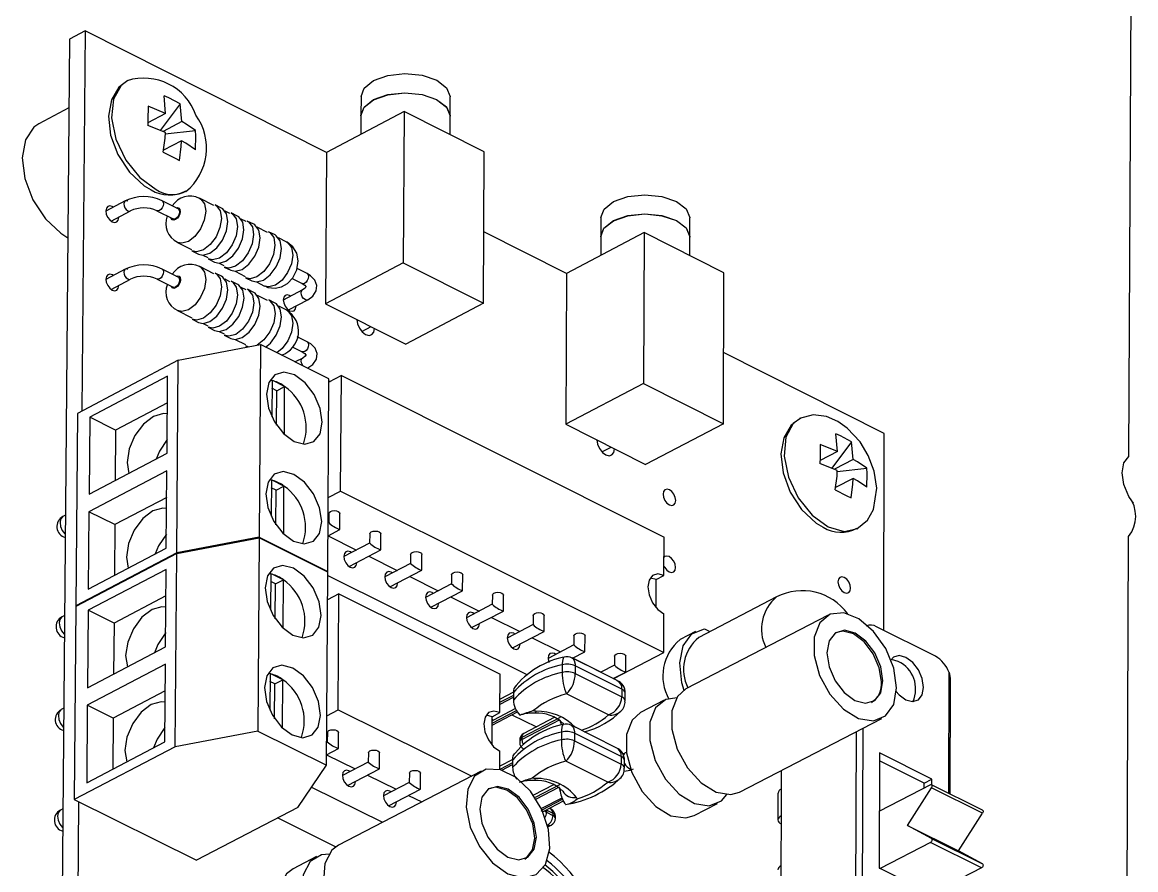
# Model space of a CAD drawing. Extents: x 0 to 155, y 0 to 203.
# Drawn here: x 88.24 to 97.03, y 152.87 to 159.56 of the extents above; entities that cross this region are included whole.
import ezdxf

# ---------------------------------------------------------------- set-up
doc = ezdxf.new("R2010")
doc.units = 0
doc.layers.get('0').update_dxf_attribs({"linetype": 'CONTINUOUS'})

msp = doc.modelspace()

# ---------------------------------------------------------------- linework, layer by layer
at = {"color": 7, "linetype": 'CONTINUOUS'}
for p, q in [((96.9766, 156.1331), (96.9984, 161.0119)), ((88.7397, 159.491), (88.6174, 159.4259)), ((88.7397, 159.491), (88.7145, 156.4913)), ((90.6448, 158.5312), (88.7397, 159.491)), ((88.6174, 159.4259), (88.5393, 150.2662)), ((89.3758, 158.8404), (89.3629, 158.98)), ((90.9178, 158.9746), (90.9169, 158.8238)), ((91.6211, 158.8195), (91.6219, 158.9703)), ((88.6127, 158.8844), (88.3759, 158.7587)), ((89.3758, 158.8404), (89.2352, 158.7659)), ((89.3758, 158.8404), (89.2367, 158.8961)), ((89.4902, 158.9151), (89.3335, 158.7056)), ((89.503, 158.7755), (89.4902, 158.9151)), ((91.2575, 158.855), (90.6448, 158.5312)), ((91.2575, 158.855), (91.2507, 157.6606)), ((91.8899, 158.5357), (91.2575, 158.855)), ((89.503, 158.7755), (89.355, 158.697)), ((90.9169, 158.8223), (90.916, 158.6745)), ((91.6203, 158.6718), (91.6211, 158.818)), ((89.3739, 158.6895), (89.2347, 158.7451)), ((89.3733, 158.6793), (89.6126, 158.7042)), ((89.5011, 158.6245), (89.3592, 158.5494)), ((90.6448, 158.5312), (90.6372, 157.3377)), ((91.884, 157.3422), (91.8899, 158.5357)), ((89.0565, 158.1494), (88.9038, 158.0685)), ((89.4746, 158.0867), (89.3472, 158.1507)), ((89.7555, 158.1138), (89.6439, 158.1699)), ((88.9452, 157.9904), (89.0979, 158.0712)), ((89.3075, 158.0717), (89.4349, 158.0077)), ((89.8168, 158.0929), (89.7659, 158.1185)), ((89.8828, 158.0498), (89.8442, 158.0692)), ((89.944, 158.029), (89.8931, 158.0545)), ((89.0055, 158.0199), (89.0055, 158.0223)), ((90.01, 157.9859), (89.9714, 158.0053)), ((90.0712, 157.9651), (90.0203, 157.9906)), ((92.8097, 158.0189), (92.8091, 157.8685)), ((93.5112, 157.8657), (93.5117, 158.0162)), ((90.1782, 157.9014), (90.0986, 157.9414)), ((90.2393, 157.8806), (90.1885, 157.9061)), ((92.5385, 157.5772), (91.8868, 157.9055)), ((93.1512, 157.899), (92.5385, 157.5772)), ((93.1512, 157.899), (93.1468, 156.7071)), ((93.7798, 157.5817), (93.1512, 157.899)), ((89.4695, 157.8222), (89.5811, 157.7662)), ((90.3307, 157.8248), (90.2668, 157.8569)), ((92.8091, 157.867), (92.8085, 157.719)), ((93.5107, 157.7175), (93.5112, 157.8642)), ((89.5836, 157.7551), (89.6345, 157.7296)), ((89.6698, 157.7217), (89.7084, 157.7023)), ((89.0568, 157.6104), (88.904, 157.5297)), ((89.475, 157.5478), (89.3475, 157.6117)), ((89.756, 157.5751), (89.6443, 157.6311)), ((89.7108, 157.6912), (89.7617, 157.6657)), ((89.7971, 157.6578), (89.8357, 157.6385)), ((89.8381, 157.6274), (89.8889, 157.6019)), ((90.4919, 157.5759), (90.4125, 157.6157)), ((91.2507, 157.6606), (90.6372, 157.3377)), ((91.2507, 157.6606), (91.884, 157.3422)), ((88.9453, 157.4514), (89.0982, 157.5322)), ((89.3079, 157.5326), (89.4354, 157.4687)), ((89.8173, 157.5543), (89.7664, 157.5798)), ((89.8834, 157.5113), (89.8448, 157.5306)), ((89.9243, 157.594), (90.0039, 157.5541)), ((90.0063, 157.543), (90.0571, 157.5175)), ((90.3735, 157.5366), (90.4523, 157.497)), ((92.5385, 157.5772), (92.5333, 156.386)), ((93.7763, 156.3905), (93.7798, 157.5817)), ((89.0057, 157.481), (89.0057, 157.4833)), ((89.9446, 157.4904), (89.8937, 157.516)), ((90.0106, 157.4474), (89.9721, 157.4667)), ((90.0718, 157.4266), (90.0209, 157.4521)), ((90.0925, 157.5096), (90.1564, 157.4776)), ((90.4558, 157.4471), (90.3033, 157.3668)), ((90.453, 157.4967), (90.4523, 157.497)), ((90.4553, 157.4468), (90.4558, 157.4471)), ((90.1789, 157.363), (90.0993, 157.4029)), ((90.2401, 157.3422), (90.1892, 157.3677)), ((90.3444, 157.2887), (90.497, 157.369)), ((89.47, 157.2832), (89.5818, 157.2272)), ((90.3315, 157.2865), (90.2676, 157.3185)), ((90.4045, 157.3181), (90.4045, 157.3203)), ((90.6372, 157.3377), (91.2705, 157.0198)), ((91.884, 157.3422), (91.2705, 157.0198)), ((89.5842, 157.2161), (89.6351, 157.1906)), ((89.6706, 157.1828), (89.7091, 157.1635)), ((89.7115, 157.1524), (89.7625, 157.1268)), ((89.7979, 157.119), (89.8364, 157.0997)), ((89.8388, 157.0886), (89.8897, 157.0631)), ((90.9232, 157.119), (90.9964, 157.1574)), ((89.4746, 156.8917), (90.1235, 157.0161)), ((89.9252, 157.0552), (90.0048, 157.0154)), ((90.0072, 157.0043), (90.0223, 156.9967)), ((90.0272, 156.9977), (90.0072, 157.0043)), ((90.1235, 157.0161), (90.1131, 155.4947)), ((90.6646, 156.7451), (90.1235, 157.0161)), ((90.3745, 156.9981), (90.4534, 156.9586)), ((90.4929, 157.0376), (90.4135, 157.0774)), ((90.4569, 156.9089), (90.3986, 156.8783)), ((90.454, 156.9583), (90.4534, 156.9586)), ((90.4563, 156.9087), (90.4569, 156.9089)), ((95.0452, 156.3143), (93.7779, 156.9527)), ((89.4746, 156.8917), (88.6791, 156.4726)), ((89.4631, 155.3706), (89.4746, 156.8917)), ((90.4958, 156.8296), (90.498, 156.8308)), ((89.3915, 156.7668), (88.7767, 156.443)), ((89.3869, 156.1571), (89.3915, 156.7668)), ((90.2152, 156.7306), (90.2008, 156.7327)), ((90.2152, 156.7306), (90.2133, 156.4461)), ((90.3148, 156.6836), (90.2255, 156.7283)), ((90.655, 155.2245), (90.6646, 156.7451)), ((90.762, 156.7713), (90.6644, 156.72)), ((90.6645, 156.7285), (90.6727, 156.7244)), ((90.7564, 155.8589), (90.762, 156.7713)), ((90.762, 156.7713), (93.3087, 155.4952)), ((90.2532, 156.6512), (90.2148, 156.6704)), ((90.2514, 156.3788), (90.2532, 156.6512)), ((90.2532, 156.6512), (90.3148, 156.6836)), ((90.3123, 156.3062), (90.3148, 156.6836)), ((93.1468, 156.7071), (92.5333, 156.386)), ((93.1468, 156.7071), (93.7763, 156.3905)), ((89.3899, 156.5561), (88.9812, 156.3409)), ((88.6791, 156.4726), (88.6663, 154.9529)), ((88.7767, 156.443), (88.7716, 155.8336)), ((88.9812, 156.3409), (88.7767, 156.443)), ((92.5333, 156.386), (93.1628, 156.0701)), ((93.7763, 156.3905), (93.1628, 156.0701)), ((88.9812, 156.3409), (88.9779, 155.9421)), ((94.6763, 156.1728), (94.6626, 156.3117)), ((95.0427, 154.7594), (95.0452, 156.3143)), ((92.8173, 156.1688), (92.8902, 156.2069)), ((94.6763, 156.1728), (94.5393, 156.2275)), ((94.7877, 156.2479), (94.6315, 156.0402)), ((94.8014, 156.1089), (94.7877, 156.2479)), ((88.7716, 155.8336), (89.3869, 156.1571)), ((94.6763, 156.1728), (94.5387, 156.1011)), ((89.0721, 156.0856), (89.0859, 155.9989)), ((94.6753, 156.0227), (94.5382, 156.0774)), ((94.8014, 156.1089), (94.653, 156.0316)), ((94.6749, 156.0147), (94.9089, 156.0389)), ((89.3858, 156.0198), (88.7705, 155.6964)), ((89.3811, 155.4091), (89.3858, 156.0198)), ((90.2099, 155.9454), (90.1958, 155.9475)), ((90.2099, 155.9454), (90.208, 155.6601)), ((90.3096, 155.8985), (90.2202, 155.9431)), ((94.8004, 155.9588), (94.6617, 155.8866)), ((90.2479, 155.8661), (90.2095, 155.8853)), ((90.2461, 155.5927), (90.2479, 155.8661)), ((90.2479, 155.8661), (90.3096, 155.8985)), ((90.3071, 155.5201), (90.3096, 155.8985)), ((90.6587, 155.8077), (90.7564, 155.8589)), ((90.7564, 155.8589), (93.3055, 154.5852)), ((89.3842, 155.8094), (88.9751, 155.5946)), ((88.7705, 155.6964), (88.7654, 155.0861)), ((88.9751, 155.5946), (88.7705, 155.6964)), ((90.6628, 155.6822), (90.6623, 155.6097)), ((90.7505, 155.5564), (90.7513, 155.6816)), ((88.5853, 155.668), (88.5649, 155.6573)), ((88.9751, 155.5946), (88.9719, 155.1944)), ((90.6623, 155.6099), (90.6574, 155.6073)), ((90.6568, 155.5071), (90.7503, 155.556)), ((90.6568, 155.5057), (90.8809, 155.3939)), ((90.9859, 155.5209), (90.9855, 155.4484)), ((91.0737, 155.3951), (91.0744, 155.5203)), ((96.943, 148.6303), (96.9737, 155.5012)), ((90.1131, 155.4947), (89.4631, 155.3706)), ((89.4631, 155.3661), (90.113, 155.4901)), ((90.113, 155.4901), (90.1025, 153.9637)), ((90.655, 155.2199), (90.113, 155.4901)), ((90.1131, 155.4947), (90.655, 155.2245)), ((90.9855, 155.4486), (90.7819, 155.3421)), ((93.3076, 155.1921), (93.3087, 155.4952)), ((89.4631, 155.3706), (88.6663, 154.9529)), ((89.4631, 155.3661), (88.6663, 154.9483)), ((88.7654, 155.0861), (89.3811, 155.4091)), ((89.0661, 155.3386), (89.0802, 155.2512)), ((89.4515, 153.84), (89.4631, 155.3661)), ((90.8229, 155.2637), (91.0735, 155.3947)), ((90.9786, 155.3451), (91.2037, 155.2328)), ((91.3087, 155.3597), (91.3083, 155.2872)), ((91.3965, 155.2339), (91.3972, 155.3592)), ((89.3798, 155.241), (88.764, 154.9182)), ((89.3751, 154.6293), (89.3798, 155.241)), ((91.3083, 155.2874), (91.1047, 155.181)), ((90.2049, 155.2047), (90.191, 155.2068)), ((90.2049, 155.2047), (90.2029, 154.9185)), ((90.3046, 155.1579), (90.2152, 155.2024)), ((90.2429, 155.1256), (90.3046, 155.1579)), ((90.3021, 154.7784), (90.3046, 155.1579)), ((90.6454, 153.6943), (90.655, 155.2199)), ((90.6527, 155.2211), (90.655, 155.2245)), ((90.6548, 155.1938), (92.2303, 154.4084)), ((91.1457, 155.1027), (91.3963, 155.2336)), ((91.3014, 155.184), (91.5262, 155.0718)), ((91.6312, 155.1987), (91.6308, 155.1262)), ((91.719, 155.073), (91.7196, 155.1982)), ((93.2461, 155.16), (93.2019, 155.1726)), ((93.2453, 154.9385), (93.2461, 155.16)), ((93.2461, 155.16), (93.3076, 155.1921)), ((90.2429, 155.1256), (90.2045, 155.1447)), ((90.2411, 154.8511), (90.2429, 155.1256)), ((91.6308, 155.1265), (91.4273, 155.0202)), ((91.4682, 154.9418), (91.7188, 155.0726)), ((89.3782, 155.0309), (88.9688, 154.8165)), ((90.7433, 155.0488), (90.6536, 155.0019)), ((90.6536, 155.0044), (90.6561, 155.0032)), ((90.7377, 154.133), (90.7433, 155.0488)), ((90.7433, 155.0488), (92.0153, 154.4149)), ((91.6239, 155.0231), (91.8484, 154.9111)), ((91.9534, 155.0378), (91.953, 154.9654)), ((92.0411, 154.9122), (92.0417, 155.0373)), ((94.1962, 155.0234), (93.5816, 154.704)), ((88.6663, 154.9483), (88.6534, 153.4235)), ((88.6663, 154.9529), (88.6708, 154.9506)), ((88.764, 154.9182), (88.7589, 154.3069)), ((88.9688, 154.8165), (88.764, 154.9182)), ((91.953, 154.9656), (91.7495, 154.8595)), ((91.7903, 154.7812), (92.0409, 154.9118)), ((93.3055, 154.5852), (93.3066, 154.8888)), ((88.5786, 154.8763), (88.5582, 154.8656)), ((88.9688, 154.8165), (88.9655, 154.415)), ((91.946, 154.8624), (92.1702, 154.7505)), ((92.2749, 154.805), (92.0715, 154.699)), ((92.2752, 154.8771), (92.2749, 154.8048)), ((92.3629, 154.7515), (92.3635, 154.8767)), ((94.603, 154.8796), (93.4803, 154.2968)), ((92.1122, 154.6207), (92.3627, 154.7512)), ((92.5967, 154.7166), (92.5964, 154.6443)), ((92.6844, 154.591), (92.6849, 154.7162)), ((93.5573, 154.7508), (93.4345, 154.6869)), ((93.6269, 154.7714), (93.67, 154.7499)), ((95.4489, 154.5556), (94.9851, 154.7884)), ((88.7589, 154.3069), (89.3751, 154.6293)), ((92.2678, 154.7018), (92.4917, 154.59)), ((92.5964, 154.6445), (92.3932, 154.5387)), ((89.0599, 154.56), (89.0742, 154.4718)), ((92.9373, 154.3649), (92.5827, 154.5419)), ((92.5866, 154.5399), (92.6842, 154.5907)), ((92.5893, 154.5413), (92.8129, 154.4298)), ((92.9116, 154.3805), (93.3055, 154.5852)), ((92.9179, 154.5562), (92.9176, 154.484)), ((93.0056, 154.4307), (93.0061, 154.5559)), ((89.3741, 154.4915), (88.7578, 154.1692)), ((89.3694, 153.8788), (89.3741, 154.4915)), ((92.5051, 154.4876), (92.5049, 154.4267)), ((92.607, 154.4794), (92.6068, 154.4186)), ((92.9753, 154.2957), (92.607, 154.4794)), ((92.9176, 154.4842), (92.8102, 154.4284)), ((95.1553, 154.5146), (95.1037, 154.5286)), ((90.1995, 154.417), (90.1859, 154.419)), ((90.1995, 154.417), (90.1976, 154.1299)), ((90.2376, 154.338), (90.1991, 154.3571)), ((90.2994, 154.3702), (90.2099, 154.4147)), ((90.2376, 154.338), (90.2994, 154.3702)), ((90.2968, 153.9897), (90.2994, 154.3702)), ((92.0138, 154.1102), (92.0153, 154.4149)), ((92.6068, 154.4186), (92.9751, 154.2348)), ((92.9078, 154.3797), (93.0054, 154.4304)), ((92.9105, 154.3811), (92.9116, 154.3805)), ((92.912, 154.3776), (92.912, 154.3807)), ((89.3725, 154.2818), (88.9627, 154.0677)), ((90.2357, 154.0625), (90.2376, 154.338)), ((92.1201, 154.2713), (92.0144, 154.2163)), ((92.12, 154.2704), (92.1197, 154.2095)), ((92.9753, 154.2957), (92.9751, 154.2348)), ((95.5669, 154.338), (95.5662, 153.9149)), ((92.8696, 154.0929), (92.5385, 154.2579)), ((93.0018, 154.2025), (93.002, 154.2633)), ((93.308, 154.2074), (93.1234, 154.1116)), ((88.5723, 154.1443), (88.552, 154.1337)), ((88.7578, 154.1692), (88.7527, 153.5569)), ((88.9627, 154.0677), (88.7578, 154.1692)), ((90.6479, 154.0862), (90.7377, 154.133)), ((90.7377, 154.133), (91.7906, 153.6098)), ((91.9519, 154.0123), (92.1507, 154.1156)), ((91.9522, 154.0782), (92.0138, 154.1102)), ((92.1082, 154.0935), (92.3008, 153.9977)), ((88.9627, 154.0677), (88.9595, 153.6649)), ((91.9522, 154.0782), (91.9076, 154.0907)), ((91.9511, 153.8549), (91.9522, 154.0782)), ((92.4881, 154.0705), (92.1866, 153.9138)), ((92.1866, 153.8986), (92.4881, 154.0553)), ((92.4414, 154.0708), (92.2024, 153.9466)), ((92.4957, 154.0214), (92.4955, 154.0287)), ((92.9315, 153.8336), (92.5767, 154.0104)), ((93.9023, 153.4827), (95.0257, 154.064)), ((90.1025, 153.9637), (89.4515, 153.84)), ((90.1025, 153.9637), (90.6454, 153.6943)), ((90.6516, 153.9531), (90.6511, 153.8803)), ((90.7395, 153.8268), (90.7403, 153.9526)), ((92.4991, 153.9559), (92.4989, 153.895)), ((92.6011, 153.9478), (92.6008, 153.8868)), ((92.9696, 153.7642), (92.6011, 153.9478)), ((89.4515, 153.84), (88.6534, 153.4235)), ((88.7527, 153.5569), (89.3694, 153.8788)), ((90.6511, 153.8806), (90.6465, 153.8782)), ((92.1692, 153.8921), (92.1691, 153.8769)), ((92.1866, 153.9138), (92.1866, 153.8986)), ((92.6008, 153.8868), (92.9693, 153.7033)), ((95.5656, 153.4679), (95.5662, 153.9145)), ((89.0539, 153.8106), (89.0684, 153.7217)), ((90.6459, 153.7778), (90.7393, 153.8264)), ((90.6459, 153.7771), (90.8706, 153.6656)), ((90.9753, 153.7924), (90.9749, 153.7196)), ((91.0632, 153.6661), (91.064, 153.7918)), ((92.0117, 153.6612), (92.0124, 153.8054)), ((92.9696, 153.7642), (92.9693, 153.7033)), ((93.0112, 153.7966), (93.0024, 153.792)), ((95.0081, 153.7926), (95.0062, 152.8831)), ((95.4222, 153.5854), (95.0081, 153.7926)), ((90.4183, 153.361), (90.6454, 153.6943)), ((90.9749, 153.7198), (90.771, 153.6137)), ((90.8118, 153.5351), (91.063, 153.6657)), ((92.1139, 153.7399), (92.0118, 153.6869)), ((92.1137, 153.7389), (92.1134, 153.678)), ((92.8638, 153.5613), (92.5325, 153.7261)), ((92.9961, 153.671), (92.9963, 153.7319)), ((94.2327, 153.6537), (94.2323, 153.507)), ((95.3607, 153.5536), (95.008, 153.73)), ((91.8643, 153.648), (90.7386, 153.0633)), ((90.9689, 153.6168), (91.194, 153.5051)), ((91.2987, 153.6318), (91.2983, 153.559)), ((91.3867, 153.5056), (91.3873, 153.6313)), ((95.3607, 153.5536), (95.4222, 153.5854)), ((95.4222, 153.5397), (95.4222, 153.5854)), ((90.5277, 153.5216), (91.0871, 153.2443)), ((91.2983, 153.5593), (91.0946, 153.4534)), ((91.1353, 153.3747), (91.3864, 153.5052)), ((92.435, 153.5394), (92.2778, 153.4578)), ((92.4896, 153.4901), (92.4895, 153.4974)), ((94.2323, 153.507), (94.2317, 153.295)), ((95.4116, 153.5405), (95.0072, 153.3317)), ((95.2287, 153.2188), (95.4195, 153.5179)), ((95.3606, 153.5141), (95.3607, 153.5536)), ((95.8212, 153.34), (95.4194, 153.541)), ((95.8213, 153.3169), (95.4195, 153.5179)), ((88.6534, 153.4235), (89.6202, 152.9459)), ((88.6886, 153.4061), (88.6628, 150.3301)), ((91.2923, 153.4563), (91.3961, 153.4048)), ((92.3643, 153.3354), (92.5144, 153.4132)), ((93.5452, 153.2979), (93.7299, 153.3935)), ((94.2072, 153.4759), (94.2066, 153.2639)), ((88.5655, 153.3499), (88.5453, 153.3394)), ((90.4183, 153.361), (89.6202, 152.9459)), ((92.3815, 153.3391), (92.3814, 153.3239)), ((92.3814, 153.3239), (92.432, 153.2987)), ((92.4321, 153.3139), (92.3815, 153.3391)), ((92.4165, 153.3469), (92.4012, 153.3545)), ((92.432, 153.2987), (92.4321, 153.3139)), ((95.6305, 153.018), (95.8213, 153.3169)), ((90.2602, 153.2788), (90.7191, 153.0515)), ((92.3925, 153.2086), (92.4174, 153.2215)), ((92.4508, 153.2761), (92.4508, 153.2913)), ((94.2317, 153.295), (94.2305, 152.9011)), ((95.4189, 153.1162), (95.2287, 153.2188)), ((95.2287, 153.2188), (95.6305, 153.018)), ((95.4108, 153.0853), (95.0125, 152.88)), ((95.8128, 152.8845), (95.4108, 153.0853)), ((95.4189, 153.1162), (95.8208, 152.9154)), ((90.5658, 152.9735), (90.3808, 152.8774)), ((95.8208, 152.9154), (95.6305, 153.018)), ((94.2305, 152.9011), (94.2299, 152.6889)), ((95.0062, 152.8831), (95.0125, 152.88)), ((95.4145, 152.6795), (95.0125, 152.88)), ((95.8128, 152.8845), (95.4145, 152.6795))]:
    msp.add_line(p, q, dxfattribs=at)
at = {"color": 8, "linetype": 'CONTINUOUS'}
for p, q in [((90.498, 156.8308), (90.4956, 156.8298)), ((95.5551, 153.4732), (95.5565, 154.4275)), ((92.1199, 154.2466), (92.0142, 154.1917)), ((92.0142, 154.1765), (92.1198, 154.2314)), ((91.9519, 154.0265), (92.1449, 154.1269)), ((92.1371, 154.1422), (91.9617, 154.0509)), ((91.952, 154.0464), (91.9617, 154.0509)), ((94.8223, 152.5396), (94.8255, 153.9604)), ((94.8753, 153.9862), (94.871, 152.0367)), ((92.1136, 153.7152), (92.0117, 153.6622)), ((92.0294, 153.6563), (92.1135, 153.7)), ((92.1309, 153.6107), (92.1266, 153.6085)), ((92.4821, 153.5392), (92.2903, 153.4397)), ((92.2977, 153.4284), (92.4821, 153.524)), ((92.5022, 153.4362), (92.3404, 153.3523)), ((92.3453, 153.342), (92.5075, 153.4261)), ((92.3766, 153.3418), (92.3815, 153.3391)), ((92.3813, 153.3442), (92.3815, 153.3391))]:
    msp.add_line(p, q, dxfattribs=at)
at = {"color": 7, "linetype": 'CONTINUOUS'}
for points in [[(89.0771, 159.1009), (89.0243, 159.0618), (88.9641, 158.9526), (88.9499, 158.8041), (88.9838, 158.6363), (89.0612, 158.472), (89.1716, 158.3334), (89.3, 158.2392)], [(90.9178, 158.9746), (90.9424, 159.0407), (91.0169, 159.1001)], [(91.0169, 159.1001), (91.1299, 159.1399), (91.2643, 159.1543), (91.3995, 159.1409), (91.5149, 159.1019), (91.593, 159.0431), (91.6219, 158.9736), (91.6219, 158.9703)], [(89.0307, 159.0634), (89.0077, 159.0483), (88.9473, 158.9473), (88.9244, 158.8193), (88.9413, 158.6689), (88.9986, 158.5149), (89.0897, 158.3765), (89.2062, 158.2688), (89.2609, 158.236)], [(89.4902, 158.9151), (89.4002, 158.9641), (89.3629, 158.98)], [(90.9169, 158.8238), (90.9415, 158.89), (91.016, 158.9492)], [(90.9169, 158.8223), (90.9415, 158.8884), (91.016, 158.9477)], [(91.016, 158.9492), (91.129, 158.9891), (91.2634, 159.0035), (91.3986, 158.9901), (91.5141, 158.9511), (91.5922, 158.8923), (91.6211, 158.8228), (91.6211, 158.8195)], [(91.016, 158.9477), (91.129, 158.9876), (91.2634, 159.0019), (91.3986, 158.9886), (91.5141, 158.9495), (91.5922, 158.8908), (91.621, 158.8213), (91.6211, 158.818)], [(89.2367, 158.8961), (89.2358, 158.7888), (89.2347, 158.7451)], [(88.3759, 158.7587), (88.3365, 158.7313), (88.2694, 158.6307), (88.2446, 158.4901), (88.2651, 158.3263), (88.3285, 158.1592), (88.4271, 158.0089), (88.549, 157.8937), (88.604, 157.8591)], [(89.6126, 158.7042), (89.538, 158.7555), (89.503, 158.7755)], [(89.3572, 158.5341), (89.3712, 158.6444), (89.3739, 158.6895)], [(89.6107, 158.5533), (89.6149, 158.6624), (89.6126, 158.7042)], [(89.4845, 158.4692), (89.4985, 158.5795), (89.5011, 158.6245)], [(89.6107, 158.5533), (89.5361, 158.6045), (89.5011, 158.6245)], [(89.3572, 158.5341), (89.4506, 158.4869), (89.4845, 158.4692)], [(89.0775, 158.1482), (89.0653, 158.1514), (89.0565, 158.1494)], [(92.8097, 158.0189), (92.8347, 158.0854), (92.9093, 158.1444)], [(92.9093, 158.1444), (93.0222, 158.184), (93.1562, 158.1983), (93.2909, 158.185), (93.4058, 158.1462), (93.4833, 158.0878), (93.5117, 158.0187), (93.5117, 158.0162)], [(88.9641, 158.1004), (88.9551, 158.1058), (88.9356, 158.111), (88.919, 158.1062), (88.9079, 158.0921), (88.9038, 158.0709), (88.9075, 158.0458), (88.9183, 158.0207), (88.9347, 157.9993), (88.9542, 157.985), (88.9736, 157.9798), (88.9902, 157.9846), (89.0014, 157.9987), (89.0055, 158.0199), (89.0055, 158.0199)], [(89.4746, 158.0867), (89.4766, 158.0855), (89.4832, 158.0767), (89.4854, 158.0634), (89.483, 158.0477), (89.4762, 158.0319), (89.4662, 158.0184), (89.4545, 158.0093), (89.4427, 158.006), (89.4349, 158.0077)], [(89.6345, 157.7296), (89.6704, 157.7217), (89.7243, 157.7369), (89.7784, 157.7787), (89.8244, 157.8407), (89.8555, 157.9134), (89.8667, 157.9858), (89.8564, 158.0468), (89.8262, 158.0872), (89.8168, 158.0929)], [(89.7659, 158.1185), (89.7753, 158.1128), (89.8055, 158.0724), (89.8158, 158.0114), (89.8045, 157.939), (89.7735, 157.8663), (89.7275, 157.8043), (89.6734, 157.7625)], [(89.8931, 158.0545), (89.9026, 158.0488), (89.9328, 158.0085), (89.943, 157.9474), (89.9318, 157.8751), (89.9008, 157.8024), (89.8548, 157.7404), (89.8007, 157.6986)], [(92.9087, 157.9939), (93.0216, 158.0335), (93.1557, 158.0478), (93.2904, 158.0345), (93.4053, 157.9957), (93.4828, 157.9373), (93.5112, 157.8682), (93.5112, 157.8657)], [(92.9087, 157.9924), (93.0216, 158.032), (93.1557, 158.0463), (93.2904, 158.033), (93.4053, 157.9942), (93.4828, 157.9358), (93.5112, 157.8667), (93.5112, 157.8642)], [(89.7617, 157.6657), (89.7977, 157.6579), (89.8516, 157.6731), (89.9057, 157.7148), (89.9517, 157.7768), (89.9827, 157.8495), (89.9939, 157.9219), (89.9836, 157.9829), (89.9534, 158.0233), (89.944, 158.029)], [(89.8889, 157.6019), (89.9249, 157.594), (89.9788, 157.6092), (90.0329, 157.651), (90.0789, 157.7129), (90.1099, 157.7856), (90.1211, 157.858), (90.1108, 157.919), (90.0806, 157.9594), (90.0712, 157.9651)], [(90.0203, 157.9906), (90.0298, 157.9849), (90.06, 157.9445), (90.0702, 157.8835), (90.059, 157.8112), (90.028, 157.7385), (89.982, 157.6765), (89.9279, 157.6348)], [(92.8091, 157.8685), (92.8341, 157.9349), (92.9087, 157.9939)], [(92.8091, 157.867), (92.8341, 157.9334), (92.9087, 157.9924)], [(90.0571, 157.5175), (90.0931, 157.5096), (90.147, 157.5248), (90.2011, 157.5666), (90.2471, 157.6285), (90.2781, 157.7012), (90.2893, 157.7735), (90.279, 157.8345), (90.2488, 157.8749), (90.2393, 157.8806)], [(90.1885, 157.9061), (90.198, 157.9004), (90.2282, 157.86), (90.2385, 157.799), (90.2273, 157.7267), (90.1963, 157.654), (90.1502, 157.5921), (90.0961, 157.5503)], [(90.1576, 157.48), (90.1827, 157.4672), (90.2395, 157.4608), (90.2906, 157.4723), (90.3368, 157.4986), (90.3785, 157.5418), (90.411, 157.6054), (90.4215, 157.6761), (90.4097, 157.7366), (90.3794, 157.787), (90.3336, 157.8233), (90.3299, 157.8244)], [(89.6734, 157.7625), (89.6195, 157.7473), (89.5836, 157.7551)], [(89.8007, 157.6986), (89.7468, 157.6834), (89.7108, 157.6912)], [(89.0778, 157.6092), (89.0656, 157.6124), (89.0568, 157.6104)], [(89.9279, 157.6348), (89.874, 157.6196), (89.8381, 157.6274)], [(88.9643, 157.5615), (88.9553, 157.567), (88.9358, 157.5721), (88.9192, 157.5673), (88.908, 157.5532), (88.9039, 157.532), (88.9076, 157.5069), (88.9185, 157.4817), (88.9349, 157.4603), (88.9543, 157.446), (88.9738, 157.4408), (88.9904, 157.4457), (89.0016, 157.4598), (89.0057, 157.481)], [(89.475, 157.5478), (89.4771, 157.5466), (89.4837, 157.5378), (89.4859, 157.5245), (89.4834, 157.5087), (89.4767, 157.4929), (89.4667, 157.4794), (89.4549, 157.4703), (89.4432, 157.467), (89.4354, 157.4687)], [(89.6351, 157.1906), (89.671, 157.1828), (89.7249, 157.198), (89.779, 157.2397), (89.8251, 157.3017), (89.8561, 157.3745), (89.8674, 157.4469), (89.8571, 157.508), (89.8269, 157.5485), (89.8173, 157.5543)], [(89.7664, 157.5798), (89.776, 157.574), (89.8061, 157.5336), (89.8164, 157.4725), (89.8052, 157.4), (89.7742, 157.3273), (89.7281, 157.2653), (89.6739, 157.2235)], [(90.0961, 157.5503), (90.0422, 157.5351), (90.0063, 157.543)], [(90.497, 157.369), (90.5363, 157.3969), (90.5643, 157.4387), (90.5693, 157.4826), (90.5533, 157.5247), (90.5196, 157.5591), (90.4919, 157.5759)], [(89.7625, 157.1268), (89.7983, 157.119), (89.8522, 157.1342), (89.9064, 157.1759), (89.9524, 157.2379), (89.9835, 157.3107), (89.9947, 157.3831), (89.9844, 157.4442), (89.9542, 157.4846), (89.9446, 157.4904)], [(89.8937, 157.516), (89.9033, 157.5102), (89.9335, 157.4697), (89.9438, 157.4086), (89.9325, 157.3362), (89.9015, 157.2634), (89.8554, 157.2015), (89.8013, 157.1597)], [(90.0209, 157.4521), (90.0305, 157.4463), (90.0607, 157.4059), (90.071, 157.3448), (90.0598, 157.2724), (90.0288, 157.1996), (89.9827, 157.1377), (89.9286, 157.0959)], [(90.4523, 157.497), (90.4731, 157.4833), (90.4812, 157.4731), (90.4818, 157.4703), (90.4762, 157.4616), (90.4558, 157.4471)], [(89.8897, 157.0631), (89.9256, 157.0552), (89.9795, 157.0704), (90.0336, 157.1122), (90.0797, 157.1741), (90.1107, 157.2468), (90.1219, 157.3193), (90.1116, 157.3804), (90.0814, 157.4208), (90.0718, 157.4266)], [(90.1892, 157.3677), (90.1988, 157.3619), (90.229, 157.3215), (90.2393, 157.2604), (90.2281, 157.188), (90.1971, 157.1153), (90.1511, 157.0533), (90.0969, 157.0116)], [(90.3632, 157.3983), (90.3543, 157.4038), (90.3349, 157.4089), (90.3184, 157.4041), (90.3073, 157.39), (90.3033, 157.3688), (90.307, 157.3438), (90.3178, 157.3187), (90.3341, 157.2974), (90.3535, 157.2831), (90.3729, 157.278), (90.3894, 157.2828), (90.4005, 157.2969), (90.4045, 157.3181), (90.4045, 157.3181)], [(90.1641, 156.9958), (90.202, 157.0278), (90.248, 157.0898), (90.279, 157.1625), (90.2902, 157.2349), (90.2799, 157.296), (90.2497, 157.3364), (90.2401, 157.3422)], [(89.6739, 157.2235), (89.62, 157.2083), (89.5842, 157.2161)], [(90.8842, 157.2137), (90.8893, 157.1792), (90.9043, 157.1446), (90.9269, 157.1152), (90.9535, 157.0954), (90.9803, 157.0883), (91.003, 157.0951), (91.0183, 157.1145), (91.0238, 157.1437)], [(89.8013, 157.1597), (89.7474, 157.1445), (89.7115, 157.1524)], [(89.9286, 157.0959), (89.8747, 157.0807), (89.8388, 157.0886)], [(90.498, 156.8308), (90.5373, 156.8586), (90.5654, 156.9004), (90.5704, 156.9442), (90.5544, 156.9863), (90.5208, 157.0207), (90.4929, 157.0376)], [(90.4534, 156.9586), (90.4741, 156.945), (90.4823, 156.9348), (90.4828, 156.932), (90.4773, 156.9235), (90.4569, 156.9089)], [(90.39, 156.2503), (90.4745, 156.2282), (90.5463, 156.2495), (90.5946, 156.3109), (90.6119, 156.4031), (90.5958, 156.5121), (90.5487, 156.6213), (90.4776, 156.714), (90.3935, 156.7762), (90.3091, 156.7984), (90.2372, 156.7772), (90.1889, 156.7158), (90.1714, 156.6236), (90.1875, 156.5145), (90.2347, 156.4053), (90.3058, 156.3125), (90.39, 156.2503)], [(89.3892, 156.4676), (89.3587, 156.471), (89.28, 156.449), (89.2011, 156.3881), (89.1338, 156.2976), (89.0886, 156.1914), (89.0721, 156.0856)], [(94.3341, 156.3947), (94.3112, 156.3795), (94.2522, 156.2795), (94.2299, 156.1525), (94.2469, 156.0031), (94.3036, 155.8502), (94.3935, 155.7129), (94.5084, 155.6061), (94.5631, 155.5731)], [(94.3871, 156.4356), (94.3275, 156.3925), (94.269, 156.2835), (94.256, 156.1358), (94.2902, 155.9692), (94.3669, 155.8062), (94.4759, 155.669), (94.6024, 155.5761)], [(94.8305, 155.5608), (94.9139, 155.6289), (94.9619, 155.7139), (94.9869, 155.8809), (94.9662, 156.0157), (94.9198, 156.139), (94.8544, 156.2474), (94.7539, 156.3557), (94.6801, 156.4079), (94.5895, 156.4473), (94.4856, 156.4602), (94.3775, 156.4308)], [(94.7877, 156.2479), (94.6993, 156.2961), (94.6626, 156.3117)], [(89.3877, 156.2665), (89.3262, 156.1734), (89.2999, 156.1113)], [(92.7788, 156.2628), (92.784, 156.2284), (92.7989, 156.1939), (92.8214, 156.1646), (92.8479, 156.1449), (92.8745, 156.1379), (92.8971, 156.1446), (92.9122, 156.1641), (92.9176, 156.1933)], [(94.5393, 156.2275), (94.5391, 156.1208), (94.5382, 156.0774)], [(97.0117, 155.7642), (96.9752, 155.8173), (96.9353, 155.9103), (96.9215, 156.003), (96.936, 156.0813), (96.9766, 156.1331)], [(94.9089, 156.0389), (94.8358, 156.0893), (94.8014, 156.1089)], [(94.9079, 155.8888), (94.9114, 155.9972), (94.9089, 156.0389)], [(90.3849, 155.4642), (90.4694, 155.4422), (90.5412, 155.4636), (90.5895, 155.5253), (90.607, 155.6177), (90.5908, 155.7268), (90.5436, 155.8361), (90.4725, 155.9288), (90.3883, 155.991), (90.3038, 156.0131), (90.2319, 155.9917), (90.1835, 155.9302), (90.1661, 155.8377), (90.1822, 155.7285), (90.2294, 155.6192), (90.3006, 155.5264), (90.3849, 155.4642)], [(94.6595, 155.8683), (94.6729, 155.9779), (94.6753, 156.0227)], [(94.7847, 155.8045), (94.7981, 155.914), (94.8004, 155.9588)], [(94.9079, 155.8888), (94.8348, 155.9392), (94.8004, 155.9588)], [(93.4007, 155.7846), (93.3969, 155.8096), (93.3861, 155.8345), (93.3699, 155.8557), (93.3508, 155.8699), (93.3316, 155.875), (93.3152, 155.8701), (93.3043, 155.856), (93.3004, 155.8349), (93.3042, 155.81), (93.315, 155.785), (93.3312, 155.7638), (93.3503, 155.7496), (93.3695, 155.7445), (93.3859, 155.7494), (93.3968, 155.7635), (93.4007, 155.7846)], [(94.6595, 155.8683), (94.7513, 155.8218), (94.7847, 155.8045)], [(89.3835, 155.7207), (89.353, 155.7243), (89.2742, 155.7023), (89.1952, 155.6414), (89.1279, 155.551), (89.0826, 155.4446), (89.0661, 155.3386)], [(90.6628, 155.6822), (90.6659, 155.6904), (90.6752, 155.6978)], [(90.6752, 155.6978), (90.6894, 155.7028), (90.7063, 155.7046), (90.7233, 155.7029), (90.7378, 155.698), (90.7477, 155.6907), (90.7513, 155.6821), (90.7513, 155.6816)], [(89.382, 155.52), (89.3204, 155.4269), (89.2935, 155.3631)], [(90.9859, 155.5209), (90.989, 155.5291), (90.9984, 155.5365)], [(90.9984, 155.5365), (91.0126, 155.5414), (91.0295, 155.5432), (91.0464, 155.5415), (91.0609, 155.5367), (91.0708, 155.5294), (91.0744, 155.5208), (91.0744, 155.5203)], [(94.6024, 155.5761), (94.7291, 155.54), (94.8375, 155.5646)], [(90.8425, 155.3738), (90.8331, 155.3796), (90.8136, 155.3847), (90.797, 155.3797), (90.7859, 155.3655), (90.7818, 155.3441), (90.7856, 155.3189), (90.7965, 155.2936), (90.8129, 155.2722), (90.8323, 155.2579), (90.8323, 155.2579)], [(91.3087, 155.3597), (91.3118, 155.3679), (91.3212, 155.3753)], [(91.3212, 155.3753), (91.3354, 155.3802), (91.3523, 155.382), (91.3692, 155.3803), (91.3837, 155.3755), (91.3935, 155.3682), (91.3972, 155.3596), (91.3972, 155.3592)], [(93.3989, 155.2562), (93.3952, 155.2812), (93.3844, 155.3061), (93.3681, 155.3274), (93.349, 155.3415), (93.3297, 155.3466), (93.3134, 155.3417), (93.3081, 155.3368)], [(90.38, 154.7226), (90.4645, 154.7007), (90.5365, 154.7223), (90.5848, 154.7841), (90.6022, 154.8767), (90.5861, 154.986), (90.5389, 155.0953), (90.4677, 155.1881), (90.3834, 155.2502), (90.2989, 155.2722), (90.2269, 155.2507), (90.1785, 155.189), (90.161, 155.0964), (90.1771, 154.9871), (90.2244, 154.8776), (90.2956, 154.7848), (90.38, 154.7226)], [(90.8323, 155.2579), (90.8518, 155.2528), (90.8684, 155.2578), (90.8796, 155.272), (90.8836, 155.2934), (90.8835, 155.2954)], [(93.3079, 155.2666), (93.3131, 155.2565), (93.3294, 155.2353), (93.3485, 155.2211), (93.3678, 155.216), (93.3841, 155.221), (93.395, 155.2351), (93.3989, 155.2562)], [(91.1654, 155.2127), (91.1559, 155.2185), (91.1364, 155.2236), (91.1198, 155.2186), (91.1087, 155.2044), (91.1047, 155.183), (91.1084, 155.1578), (91.1193, 155.1326), (91.1358, 155.1112), (91.1552, 155.0969), (91.1552, 155.0969)], [(91.6312, 155.1987), (91.6343, 155.2069), (91.6437, 155.2142)], [(91.6437, 155.2142), (91.6579, 155.2192), (91.6747, 155.221), (91.6917, 155.2193), (91.7062, 155.2145), (91.716, 155.2072), (91.7196, 155.1986), (91.7196, 155.1982)], [(93.3076, 155.1921), (93.2593, 155.2047), (93.2182, 155.1923), (93.1906, 155.1569), (93.1808, 155.1036), (93.1902, 155.0408), (93.2174, 154.9779), (93.2583, 154.9245), (93.3066, 154.8888)], [(94.7803, 155.0926), (94.7765, 155.1175), (94.7658, 155.1424), (94.7496, 155.1635), (94.7305, 155.1777), (94.7114, 155.1827), (94.6952, 155.1778), (94.6843, 155.1637), (94.6805, 155.1426), (94.6842, 155.1177), (94.695, 155.0928), (94.7112, 155.0717), (94.7303, 155.0575), (94.7494, 155.0525), (94.7656, 155.0574), (94.7764, 155.0715), (94.7803, 155.0926)], [(91.1552, 155.0969), (91.1746, 155.0918), (91.1912, 155.0968), (91.2023, 155.111), (91.2063, 155.1324), (91.2063, 155.1343)], [(91.4878, 155.0518), (91.4783, 155.0576), (91.4589, 155.0627), (91.4424, 155.0577), (91.4312, 155.0435), (91.4273, 155.0221), (91.431, 154.997), (91.4419, 154.9717), (91.4583, 154.9503), (91.4777, 154.936), (91.4777, 154.936)], [(91.9659, 155.0534), (91.98, 155.0583), (91.9969, 155.0601), (92.0139, 155.0585), (92.0283, 155.0536), (92.0381, 155.0463), (92.0417, 155.0377), (92.0417, 155.0373)], [(91.4777, 154.936), (91.4971, 154.931), (91.5137, 154.9359), (91.5248, 154.9502), (91.5288, 154.9715), (91.5288, 154.9735)], [(91.9534, 155.0378), (91.9565, 155.046), (91.9659, 155.0534)], [(89.3775, 154.9422), (89.347, 154.9457), (89.2682, 154.9239), (89.1891, 154.863), (89.1217, 154.7725), (89.0764, 154.6661), (89.0599, 154.56)], [(91.81, 154.8911), (91.8005, 154.8969), (91.7811, 154.902), (91.7645, 154.897), (91.7534, 154.8828), (91.7495, 154.8614), (91.7532, 154.8362), (91.7641, 154.811), (91.7805, 154.7896), (91.7999, 154.7753), (91.7999, 154.7753)], [(92.2752, 154.8771), (92.2783, 154.8854), (92.2877, 154.8927)], [(92.2877, 154.8927), (92.3019, 154.8976), (92.3187, 154.8994), (92.3357, 154.8978), (92.3501, 154.8929), (92.3599, 154.8857), (92.3635, 154.8771), (92.3635, 154.8767)], [(95.1425, 154.3072), (95.1208, 154.461), (95.0577, 154.6162), (94.9618, 154.7519), (94.8461, 154.8499), (94.726, 154.8969), (94.6179, 154.8865), (94.5363, 154.8201), (94.4922, 154.7067), (94.4918, 154.5614), (94.5349, 154.4041), (94.6158, 154.2559), (94.7236, 154.1369), (94.8437, 154.0633), (94.9598, 154.0448), (95.0562, 154.0841), (95.12, 154.1757), (95.1425, 154.3072)], [(91.7999, 154.7753), (91.8193, 154.7703), (91.8358, 154.7753), (91.8469, 154.7895), (91.8509, 154.8108), (91.8509, 154.8127)], [(89.376, 154.7418), (89.3144, 154.6486), (89.2869, 154.5831)], [(92.1319, 154.7305), (92.1224, 154.7363), (92.103, 154.7413), (92.0865, 154.7364), (92.0754, 154.7221), (92.0715, 154.7008), (92.0752, 154.6756), (92.0861, 154.6504), (92.1025, 154.6291), (92.1218, 154.6148), (92.1218, 154.6148)], [(92.5967, 154.7166), (92.5998, 154.7248), (92.6092, 154.7322)], [(92.6092, 154.7322), (92.6234, 154.7371), (92.6402, 154.7389), (92.6571, 154.7372), (92.6716, 154.7324), (92.6813, 154.7251), (92.6849, 154.7165), (92.6849, 154.7162)], [(93.4674, 154.2854), (93.4498, 154.3465), (93.4323, 154.5042), (93.4591, 154.638), (93.5268, 154.731), (93.6269, 154.7714)], [(95.0353, 154.3611), (95.0188, 154.4712), (94.9713, 154.5815), (94.8998, 154.6751), (94.8154, 154.7378), (94.7309, 154.76), (94.6591, 154.7384), (94.6109, 154.6763), (94.5937, 154.5829), (94.6102, 154.4727), (94.6579, 154.3624), (94.7293, 154.2687), (94.8138, 154.206), (94.8984, 154.1838), (94.9702, 154.2055), (95.0183, 154.2678), (95.0353, 154.3611)], [(95.023, 154.3547), (95.0065, 154.4648), (94.9589, 154.5751), (94.8875, 154.6687), (94.8031, 154.7314), (94.7185, 154.7536), (94.6599, 154.74)], [(92.1218, 154.6148), (92.1413, 154.6097), (92.1578, 154.6147), (92.1688, 154.6289), (92.1728, 154.6503), (92.1728, 154.6523)], [(92.4534, 154.5701), (92.444, 154.5758), (92.4246, 154.5809), (92.4082, 154.5759), (92.3971, 154.5617), (92.3932, 154.5403), (92.3969, 154.5152), (92.4004, 154.5051)], [(92.9179, 154.5562), (92.921, 154.5645), (92.9304, 154.5718)], [(92.9304, 154.5718), (92.9445, 154.5767), (92.9614, 154.5785), (92.9783, 154.5769), (92.9927, 154.572), (93.0025, 154.5648), (93.0061, 154.5562), (93.0061, 154.5559)], [(95.2168, 154.5465), (95.1635, 154.5605), (95.1183, 154.5468), (95.0952, 154.5215)], [(95.1379, 154.2793), (95.163, 154.2504), (95.2162, 154.2109), (95.2695, 154.197), (95.3147, 154.2107), (95.345, 154.2501), (95.3557, 154.309), (95.3452, 154.3785), (95.3151, 154.448), (95.2701, 154.507), (95.2168, 154.5465), (95.2168, 154.5465)], [(90.3748, 153.934), (90.4594, 153.9121), (90.5314, 153.9339), (90.5798, 153.9959), (90.5972, 154.0887), (90.5811, 154.1981), (90.5338, 154.3075), (90.4626, 154.4004), (90.3782, 154.4625), (90.2936, 154.4844), (90.2216, 154.4627), (90.1731, 154.4008), (90.1556, 154.308), (90.1718, 154.1985), (90.2191, 154.0889), (90.2904, 153.996), (90.3748, 153.934)], [(95.5565, 154.4275), (95.5659, 154.382), (95.5669, 154.338)], [(92.12, 154.2704), (92.1249, 154.301), (92.1343, 154.3166)], [(93.4803, 154.2968), (93.4135, 154.2373), (93.3693, 154.1239), (93.3687, 153.9789), (93.4116, 153.8218), (93.4924, 153.6739), (93.6002, 153.5552), (93.7202, 153.4818), (93.8363, 153.4635), (93.9023, 153.4827)], [(89.3718, 154.1929), (89.3412, 154.1965), (89.2623, 154.1747), (89.1832, 154.1139), (89.1158, 154.0234), (89.0704, 153.9169), (89.0539, 153.8106)], [(93.4116, 154.2271), (93.3229, 154.2143), (93.2412, 154.1479), (93.1969, 154.0345), (93.1962, 153.8895), (93.2392, 153.7324), (93.32, 153.5845), (93.4277, 153.4659), (93.5477, 153.3925), (93.6639, 153.3742), (93.7604, 153.4136), (93.8045, 153.4647)], [(92.0138, 154.1102), (91.9652, 154.1228), (91.9238, 154.1103), (91.896, 154.0746), (91.8861, 154.021), (91.8955, 153.9579), (91.9228, 153.8947), (91.9638, 153.8412), (92.0124, 153.8054)], [(92.1819, 154.0942), (92.1748, 154.0905), (92.1708, 154.0899)], [(93.1234, 154.1116), (93.0566, 154.052), (93.0123, 153.9387), (93.0116, 153.7937), (93.0545, 153.6367), (93.1353, 153.4889), (93.243, 153.3703), (93.363, 153.2969), (93.4792, 153.2787), (93.5452, 153.2979)], [(92.5143, 154.0223), (92.5137, 154.0236), (92.5126, 154.0259)], [(89.3703, 153.9928), (89.3086, 153.8996), (89.2806, 153.8325)], [(90.6516, 153.9531), (90.6547, 153.9613), (90.664, 153.9687)], [(90.664, 153.9687), (90.6783, 153.9736), (90.6952, 153.9754), (90.7122, 153.9737), (90.7267, 153.9689), (90.7366, 153.9616), (90.7403, 153.953), (90.7403, 153.9526)], [(90.9753, 153.7924), (90.9784, 153.8006), (90.9878, 153.8079)], [(90.9878, 153.8079), (91.002, 153.8128), (91.0189, 153.8146), (91.0359, 153.813), (91.0505, 153.8081), (91.0603, 153.8009), (91.064, 153.7923), (91.064, 153.7918)], [(92.1137, 153.7389), (92.1187, 153.7696), (92.1281, 153.7853)], [(90.8319, 153.6454), (90.8223, 153.6512), (90.8028, 153.6563), (90.7862, 153.6512), (90.775, 153.6369), (90.771, 153.6155), (90.7747, 153.5902), (90.7856, 153.5649), (90.8021, 153.5434), (90.8216, 153.5291)], [(91.3112, 153.6473), (91.3254, 153.6522), (91.3423, 153.654), (91.3594, 153.6524), (91.3739, 153.6475), (91.3837, 153.6403), (91.3873, 153.6317), (91.3873, 153.6313)], [(92.0757, 152.8387), (92.1957, 152.8062), (92.2997, 152.8319), (92.3737, 152.9124), (92.4077, 153.0367), (92.3971, 153.1881), (92.3434, 153.3462), (92.2538, 153.4895), (92.1404, 153.5989), (92.0185, 153.6595), (91.9045, 153.6631), (91.8139, 153.6093), (91.7588, 153.5052), (91.7468, 153.3648), (91.7795, 153.2073), (91.8525, 153.0538), (91.9559, 152.9251), (92.0757, 152.8387)], [(92.9925, 153.6475), (93.0417, 153.6562), (93.0673, 153.6669)], [(90.8216, 153.5291), (90.8411, 153.5241), (90.8577, 153.5291), (90.8689, 153.5434), (90.8729, 153.5649), (90.8729, 153.5668)], [(91.2987, 153.6318), (91.3019, 153.64), (91.3112, 153.6473)], [(91.1553, 153.4849), (91.1459, 153.4907), (91.1263, 153.4957), (91.1098, 153.4907), (91.0986, 153.4764), (91.0946, 153.4549), (91.0983, 153.4296), (91.1093, 153.4044), (91.1257, 153.3829), (91.1451, 153.3686), (91.1451, 153.3686)], [(92.0763, 152.9691), (92.1619, 152.9471), (92.2346, 152.9694), (92.2834, 153.0324), (92.3009, 153.1266), (92.2843, 153.2377), (92.2364, 153.3487), (92.1642, 153.4428), (92.0789, 153.5057), (91.9933, 153.5278), (91.9205, 153.5056), (91.8717, 153.4427), (91.8541, 153.3484), (91.8707, 153.2373), (91.9187, 153.1261), (91.9909, 153.032), (92.0763, 152.9691)], [(92.2085, 152.9546), (92.2222, 152.9629), (92.271, 153.026), (92.2885, 153.1202), (92.2719, 153.2313), (92.224, 153.3423), (92.1518, 153.4364), (92.0665, 153.4993), (91.9809, 153.5213), (91.9217, 153.5074)], [(92.5084, 153.4909), (92.5077, 153.4923), (92.5066, 153.4945)], [(95.4195, 153.5179), (95.422, 153.5227), (95.4235, 153.5276), (95.4239, 153.5324), (95.4231, 153.5365), (95.4213, 153.5396), (95.4186, 153.5414), (95.4153, 153.5417), (95.4116, 153.5405)], [(91.1451, 153.3686), (91.1647, 153.3636), (91.1812, 153.3686), (91.1924, 153.383), (91.1964, 153.4044), (91.1964, 153.4065)], [(92.3585, 153.3318), (92.3589, 153.3321), (92.3643, 153.3354)], [(95.8212, 153.34), (95.8231, 153.3386), (95.8249, 153.3355), (95.8256, 153.3314), (95.8252, 153.3267), (95.8238, 153.3217), (95.8213, 153.3169)], [(94.2317, 153.295), (94.2209, 153.2882), (94.2129, 153.2805), (94.2081, 153.2721), (94.2066, 153.2634), (94.2085, 153.2547), (94.2137, 153.2463), (94.222, 153.2386), (94.2315, 153.2327)], [(90.7386, 153.0633), (90.6881, 153.0245), (90.6329, 152.9205), (90.6207, 152.7803), (90.6533, 152.623), (90.7261, 152.4698), (90.8294, 152.3414), (90.9492, 152.2552)], [(95.4108, 153.0853), (95.4145, 153.0879), (95.4179, 153.0917), (95.4206, 153.0963), (95.4224, 153.1012), (95.4232, 153.1061), (95.4228, 153.1105), (95.4213, 153.1139), (95.4189, 153.1162)], [(90.6686, 152.9939), (90.6061, 152.9887), (90.5153, 152.9348), (90.4601, 152.8307), (90.4479, 152.6906), (90.4804, 152.5333), (90.5532, 152.3801), (90.6565, 152.2518), (90.7763, 152.1657)], [(90.3808, 152.8774), (90.3303, 152.8387), (90.275, 152.7346), (90.2628, 152.5945), (90.2952, 152.4373), (90.368, 152.2841), (90.4713, 152.1559), (90.5911, 152.0698)], [(95.8208, 152.9154), (95.8233, 152.9131), (95.8247, 152.9097), (95.8251, 152.9053), (95.8244, 152.9004), (95.8225, 152.8954), (95.8198, 152.8909), (95.8165, 152.8871), (95.8128, 152.8845)]]:
    msp.add_lwpolyline(points, dxfattribs=at)
at = {"color": 8, "linetype": 'CONTINUOUS'}
for points in [[(89.0565, 158.1494), (89.0549, 158.1484), (89.0479, 158.1396), (89.0454, 158.1263), (89.0477, 158.1105), (89.0545, 158.0948), (89.0648, 158.0814), (89.0769, 158.0724), (89.0892, 158.0691), (89.0979, 158.0712)], [(89.3472, 158.1507), (89.3492, 158.1495), (89.3558, 158.1407), (89.358, 158.1274), (89.3556, 158.1117), (89.3488, 158.0959), (89.3388, 158.0824), (89.3271, 158.0733), (89.3153, 158.07), (89.3075, 158.0717)], [(89.6437, 158.1699), (89.6529, 158.1644), (89.6818, 158.1258), (89.6916, 158.0674), (89.6809, 157.9982), (89.6512, 157.9286), (89.6071, 157.8693), (89.5554, 157.8293), (89.5038, 157.8147), (89.4695, 157.8222)], [(89.4591, 158.0945), (89.4692, 158.0967), (89.481, 158.0931), (89.4889, 158.0826), (89.4916, 158.0667), (89.4886, 158.0478), (89.4805, 158.0288), (89.4685, 158.0126), (89.4544, 158.0017), (89.4403, 157.9978), (89.4285, 158.0013), (89.4206, 158.0118), (89.4194, 158.0155)], [(90.3307, 157.8248), (90.3397, 157.8193), (90.3686, 157.7807), (90.3785, 157.7224), (90.3678, 157.6532), (90.3381, 157.5837), (90.2941, 157.5245), (90.2424, 157.4846), (90.1908, 157.47), (90.1564, 157.4776)], [(89.0568, 157.6104), (89.0551, 157.6094), (89.0481, 157.6006), (89.0456, 157.5873), (89.0479, 157.5715), (89.0547, 157.5557), (89.065, 157.5423), (89.0772, 157.5333), (89.0894, 157.5301), (89.0982, 157.5322)], [(89.3475, 157.6117), (89.3496, 157.6105), (89.3562, 157.6017), (89.3584, 157.5884), (89.356, 157.5726), (89.3492, 157.5568), (89.3392, 157.5433), (89.3274, 157.5342), (89.3157, 157.5309), (89.3079, 157.5327)], [(89.6441, 157.6312), (89.6535, 157.6256), (89.6824, 157.5869), (89.6922, 157.5285), (89.6814, 157.4591), (89.6518, 157.3895), (89.6077, 157.3302), (89.5559, 157.2902), (89.5043, 157.2757), (89.47, 157.2832)], [(89.4595, 157.5556), (89.4696, 157.5578), (89.4815, 157.5542), (89.4893, 157.5437), (89.492, 157.5277), (89.4891, 157.5088), (89.481, 157.4898), (89.469, 157.4737), (89.4548, 157.4628), (89.4408, 157.4588), (89.4289, 157.4624), (89.421, 157.4729), (89.4198, 157.4765)], [(90.4919, 157.5759), (90.494, 157.5746), (90.5005, 157.5658), (90.5028, 157.5526), (90.5004, 157.5369), (90.4936, 157.5211), (90.4836, 157.5076), (90.4719, 157.4986), (90.4601, 157.4953), (90.453, 157.4967)], [(90.497, 157.369), (90.4883, 157.367), (90.4761, 157.3702), (90.464, 157.3792), (90.4538, 157.3926), (90.447, 157.4083), (90.4447, 157.424), (90.4472, 157.4373), (90.4541, 157.4461), (90.4553, 157.4468)], [(90.3315, 157.2865), (90.3407, 157.2809), (90.3696, 157.2423), (90.3794, 157.1838), (90.3687, 157.1146), (90.3391, 157.045), (90.295, 156.9858), (90.2528, 156.9514)], [(90.4929, 157.0376), (90.495, 157.0363), (90.5016, 157.0275), (90.5038, 157.0142), (90.5014, 156.9985), (90.4947, 156.9827), (90.4847, 156.9692), (90.4729, 156.9602), (90.4612, 156.9569), (90.454, 156.9583)], [(90.4589, 156.8481), (90.4548, 156.8543), (90.448, 156.8701), (90.4457, 156.8858), (90.4482, 156.8991), (90.4552, 156.9079), (90.4563, 156.9087)], [(88.5649, 155.6573), (88.5614, 155.6552), (88.5474, 155.6374), (88.5423, 155.6107), (88.5469, 155.5792), (88.5605, 155.5476), (88.5811, 155.5208), (88.584, 155.518)], [(88.5582, 154.8656), (88.5547, 154.8635), (88.5406, 154.8456), (88.5355, 154.8189), (88.5401, 154.7873), (88.5537, 154.7557), (88.5743, 154.7289), (88.5773, 154.7261)], [(92.5202, 154.5463), (92.5148, 154.5446), (92.5088, 154.5291), (92.5055, 154.5014), (92.5051, 154.4876)], [(92.5823, 154.5404), (92.5874, 154.5389), (92.5998, 154.5219), (92.6064, 154.4933), (92.607, 154.4794)], [(88.552, 154.1337), (88.5484, 154.1315), (88.5343, 154.1136), (88.5292, 154.0868), (88.5338, 154.0552), (88.5475, 154.0235), (88.5681, 153.9967), (88.571, 153.9939)], [(92.2979, 154.1221), (92.2943, 154.112), (92.2908, 154.1064), (92.2882, 154.1053)], [(91.9617, 154.0509), (91.953, 154.0563), (91.9521, 154.057)], [(92.4955, 154.0287), (92.4996, 154.0327), (92.5019, 154.0355)], [(92.5142, 154.0148), (92.5088, 154.013), (92.5027, 153.9975), (92.4995, 153.9698), (92.4991, 153.9559)], [(92.5763, 154.0089), (92.5814, 154.0074), (92.5938, 153.9903), (92.6005, 153.9617), (92.6011, 153.9478)], [(92.2918, 153.5904), (92.2881, 153.5804), (92.2847, 153.5748), (92.282, 153.5737)], [(92.4895, 153.4974), (92.4936, 153.5014), (92.4959, 153.5041)], [(88.5453, 153.3394), (88.5416, 153.3371), (88.5275, 153.3192), (88.5224, 153.2923), (88.527, 153.2607), (88.5407, 153.229), (88.5613, 153.2022), (88.5643, 153.1994)]]:
    msp.add_lwpolyline(points, dxfattribs=at)
at = {"color": 7, "linetype": 'CONTINUOUS'}
for centre, radius, start, end in [((89.2031, 158.6827), 0.4358, 19.17667, 107.45912), ((89.2573, 158.5667), 0.4414, 309.11998, 35.94975), ((89.4048, 158.4774), 0.2811, 239.19413, 297.59476), ((89.4309, 158.4392), 0.239, 236.80073, 297.79681), ((89.2032, 157.851), 0.3324, 64.3434, 116.1834), ((89.5683, 158.0203), 0.1669, 63.37045, 147.37122), ((89.2033, 157.8408), 0.2533, 65.6939, 114.56719), ((89.5332, 157.9686), 0.157, 156.69661, 246.50476), ((89.2035, 157.3114), 0.333, 64.38319, 116.14356), ((89.5688, 157.4814), 0.1669, 63.40127, 147.40762), ((89.2036, 157.3012), 0.2539, 65.73304, 114.52843), ((89.5337, 157.4298), 0.1571, 156.74918, 246.53923), ((90.229, 157.1191), 0.1955, 287.91645, 58.66298), ((90.1804, 156.5503), 0.1836, 75.77506, 79.06744), ((90.1576, 156.481), 0.2564, 52.18057, 74.63501), ((90.0902, 156.3592), 0.3946, 340.69859, 55.2953), ((90.1752, 155.7646), 0.1841, 75.85934, 79.14566), ((90.1527, 155.6961), 0.2561, 52.21802, 74.71248), ((90.0849, 155.5739), 0.3947, 340.60127, 55.31088), ((96.7762, 155.6601), 0.2535, 321.18207, 38.30445), ((88.6061, 155.579), 0.0885, 117.74177, 255.42199), ((90.8338, 155.7901), 0.2485, 226.44636, 250.38096), ((94.7033, 155.8064), 0.2722, 239.01131, 297.66825), ((91.157, 155.6289), 0.2487, 226.45491, 250.36879), ((91.4769, 155.4666), 0.2461, 226.77243, 250.92782), ((90.1705, 155.024), 0.184, 75.93422, 79.22381), ((90.1481, 154.9557), 0.2557, 52.25301, 74.78603), ((90.08, 154.8331), 0.3949, 340.50926, 55.32578), ((91.8025, 155.3071), 0.249, 226.47248, 250.34327), ((94.3991, 154.633), 0.44, 35.58126, 117.45565), ((92.1217, 155.145), 0.2464, 226.7877, 250.90317), ((88.5994, 154.7872), 0.0886, 117.68147, 255.42319), ((92.4436, 154.9845), 0.2465, 226.79522, 250.89085), ((94.9398, 154.7126), 0.0883, 59.13397, 114.02457), ((92.7683, 154.8255), 0.2494, 226.49917, 250.30563), ((93.6717, 154.3988), 0.3732, 129.46112, 209.43869), ((93.7896, 154.4507), 0.3277, 129.39521, 206.39169), ((92.6567, 153.8869), 0.6763, 100.47125, 142.21499), ((92.5447, 154.479), 0.0732, 58.45976, 109.73558), ((95.3277, 154.3445), 0.2434, 19.95531, 60.13522), ((92.6377, 153.8025), 0.6978, 100.94816, 137.89404), ((92.5443, 154.3368), 0.1558, 66.26965, 104.56881), ((93.0895, 154.6653), 0.2495, 226.50747, 250.2935), ((95.0529, 154.2972), 0.2404, 335.26845, 64.78325), ((90.1656, 154.2369), 0.1833, 76.00791, 79.31201), ((90.1432, 154.1682), 0.2554, 52.29055, 74.8641), ((90.0747, 154.0453), 0.395, 340.41223, 55.341), ((92.6374, 153.7416), 0.6979, 100.94519, 137.88766), ((92.8789, 154.4135), 0.3742, 177.98119, 204.57379), ((92.5441, 154.2759), 0.1558, 66.27413, 104.5662), ((92.3944, 154.414), 0.2124, 312.73444, 1.24132), ((92.8966, 154.2668), 0.105, 358.10083, 67.58058), ((94.8588, 154.3328), 0.1656, 301.11996, 7.58957), ((92.3008, 154.2162), 0.1812, 182.10335, 224.18787), ((92.6945, 153.6244), 0.6524, 103.83578, 130.12468), ((92.8169, 154.2422), 0.1583, 289.42651, 357.33423), ((92.9071, 154.1943), 0.0932, 309.28245, 5.08571), ((88.5931, 154.0551), 0.0886, 117.62595, 255.42427), ((92.5313, 153.1527), 1.0041, 104.84181, 111.0383), ((92.2647, 153.8508), 0.2556, 84.68141, 109.23243), ((92.2646, 153.7104), 0.413, 85.38282, 88.68674), ((92.3115, 153.8198), 0.2864, 44.7792, 94.6226), ((92.5122, 154.5869), 0.6509, 285.05339, 314.96409), ((92.6505, 153.3548), 0.6768, 100.44389, 142.1625), ((92.5779, 154.0581), 0.0901, 187.89709, 204.04256), ((92.5388, 153.9474), 0.0733, 58.54385, 109.6881), ((92.6315, 153.2701), 0.6984, 100.92224, 137.83862), ((92.2309, 153.8918), 0.0618, 117.45828, 179.73417), ((92.5383, 153.8048), 0.1561, 66.30933, 104.54547), ((90.8188, 154.0538), 0.2409, 225.95528, 250.71808), ((92.6312, 153.2091), 0.6985, 100.91926, 137.83222), ((92.2309, 153.8766), 0.0618, 179.7354, 243.54965), ((92.8726, 153.8817), 0.374, 177.97098, 204.59011), ((92.5381, 153.7438), 0.1562, 66.31367, 104.54301), ((92.3885, 153.8822), 0.2123, 312.70462, 1.26367), ((92.8908, 153.7354), 0.1051, 358.11021, 67.61737), ((92.9788, 153.8454), 0.0584, 270.94194, 293.84111), ((91.1396, 153.8919), 0.2383, 226.29567, 251.32072), ((92.2826, 153.6817), 0.1692, 181.25849, 215.23005), ((92.6884, 153.0918), 0.6532, 103.80986, 130.07373), ((92.8111, 153.7106), 0.1584, 289.41487, 357.34689), ((92.9012, 153.6628), 0.0934, 309.25446, 5.07396), ((92.5269, 152.6132), 1.0121, 104.82361, 110.973), ((92.2586, 153.3185), 0.2563, 84.691, 109.20141), ((92.2585, 153.1779), 0.4139, 85.39068, 88.68982), ((92.3054, 153.2877), 0.2869, 44.86222, 94.62294), ((92.3022, 153.1826), 0.408, 39.32203, 91.46794), ((92.407, 154.1979), 0.8226, 278.59205, 312.83994), ((91.4631, 153.7314), 0.2385, 226.30384, 251.30793), ((92.572, 153.5268), 0.0902, 188.04952, 204.03934), ((92.6765, 153.5047), 0.1875, 184.4615, 219.66567), ((92.442, 154.0483), 0.6443, 286.27137, 310.89429), ((94.2457, 153.4705), 0.0388, 110.15893, 172.12529), ((92.5139, 153.5354), 0.1514, 276.95239, 315.81856), ((92.5601, 153.4105), 0.0654, 17.18385, 27.90342), ((88.5864, 153.2608), 0.0887, 117.56481, 255.4264), ((92.389, 153.2916), 0.0618, 359.7535, 63.57628), ((92.341, 153.3007), 0.0911, 301.62183, 358.74371), ((92.389, 153.2764), 0.0618, 297.39502, 359.7526), ((91.7698, 152.1851), 1.0383, 1.2767, 52.79445), ((91.9021, 152.2511), 0.7791, 10.25844, 54.99211), ((91.8692, 152.2342), 0.8379, 9.0174, 53.47314), ((91.8247, 152.2113), 0.9208, 9.08274, 52.44002), ((94.2438, 152.8647), 0.0387, 110.08982, 172.08799)]:
    msp.add_arc(centre, radius, start, end, dxfattribs=at)
at = {"color": 8, "linetype": 'CONTINUOUS'}
for centre, radius, start, end in [((94.4046, 154.7702), 0.3279, 129.44655, 206.4316), ((92.9101, 154.3035), 0.0656, 353.14732, 66.11906), ((92.9632, 154.2585), 0.0392, 7.10165, 71.91555), ((92.9629, 154.1975), 0.0393, 7.5065, 71.85378), ((92.3014, 153.6865), 0.4356, 44.84868, 90.46438), ((92.4578, 154.5649), 0.6264, 288.46833, 311.10249), ((92.8906, 154.1968), 0.1061, 258.57844, 315.30995), ((92.2206, 153.9176), 0.0342, 122.11261, 186.36981), ((92.196, 153.8732), 0.0271, 110.28494, 172.16318), ((92.196, 153.8884), 0.0271, 110.2897, 172.1611), ((92.2752, 153.9005), 0.0886, 181.21622, 210.41478), ((92.9043, 153.7721), 0.0658, 353.15772, 66.15491), ((92.9575, 153.727), 0.0391, 7.14761, 71.96574), ((93.022, 153.7595), 0.0379, 121.08788, 187.37316), ((92.9572, 153.666), 0.0392, 7.53094, 71.92516), ((93.0735, 153.745), 0.0851, 204.7816, 250.2751), ((92.8848, 153.6653), 0.1061, 258.59055, 315.28607), ((92.5983, 153.5433), 0.1041, 210.25897, 280.82651), ((92.3515, 153.3638), 0.0311, 239.27404, 294.28337), ((92.3965, 153.3584), 0.0377, 215.86691, 246.35997), ((92.2874, 153.3271), 0.094, 329.30844, 358.03313), ((92.3977, 153.3179), 0.0346, 353.49034, 57.07381), ((92.4235, 153.2878), 0.0275, 7.41065, 71.80919), ((92.4046, 153.2499), 0.0311, 239.28053, 294.27959), ((92.4244, 153.2733), 0.0265, 6.04598, 73.17596)]:
    msp.add_arc(centre, radius, start, end, dxfattribs=at)

doc.saveas('drawing.dxf')
